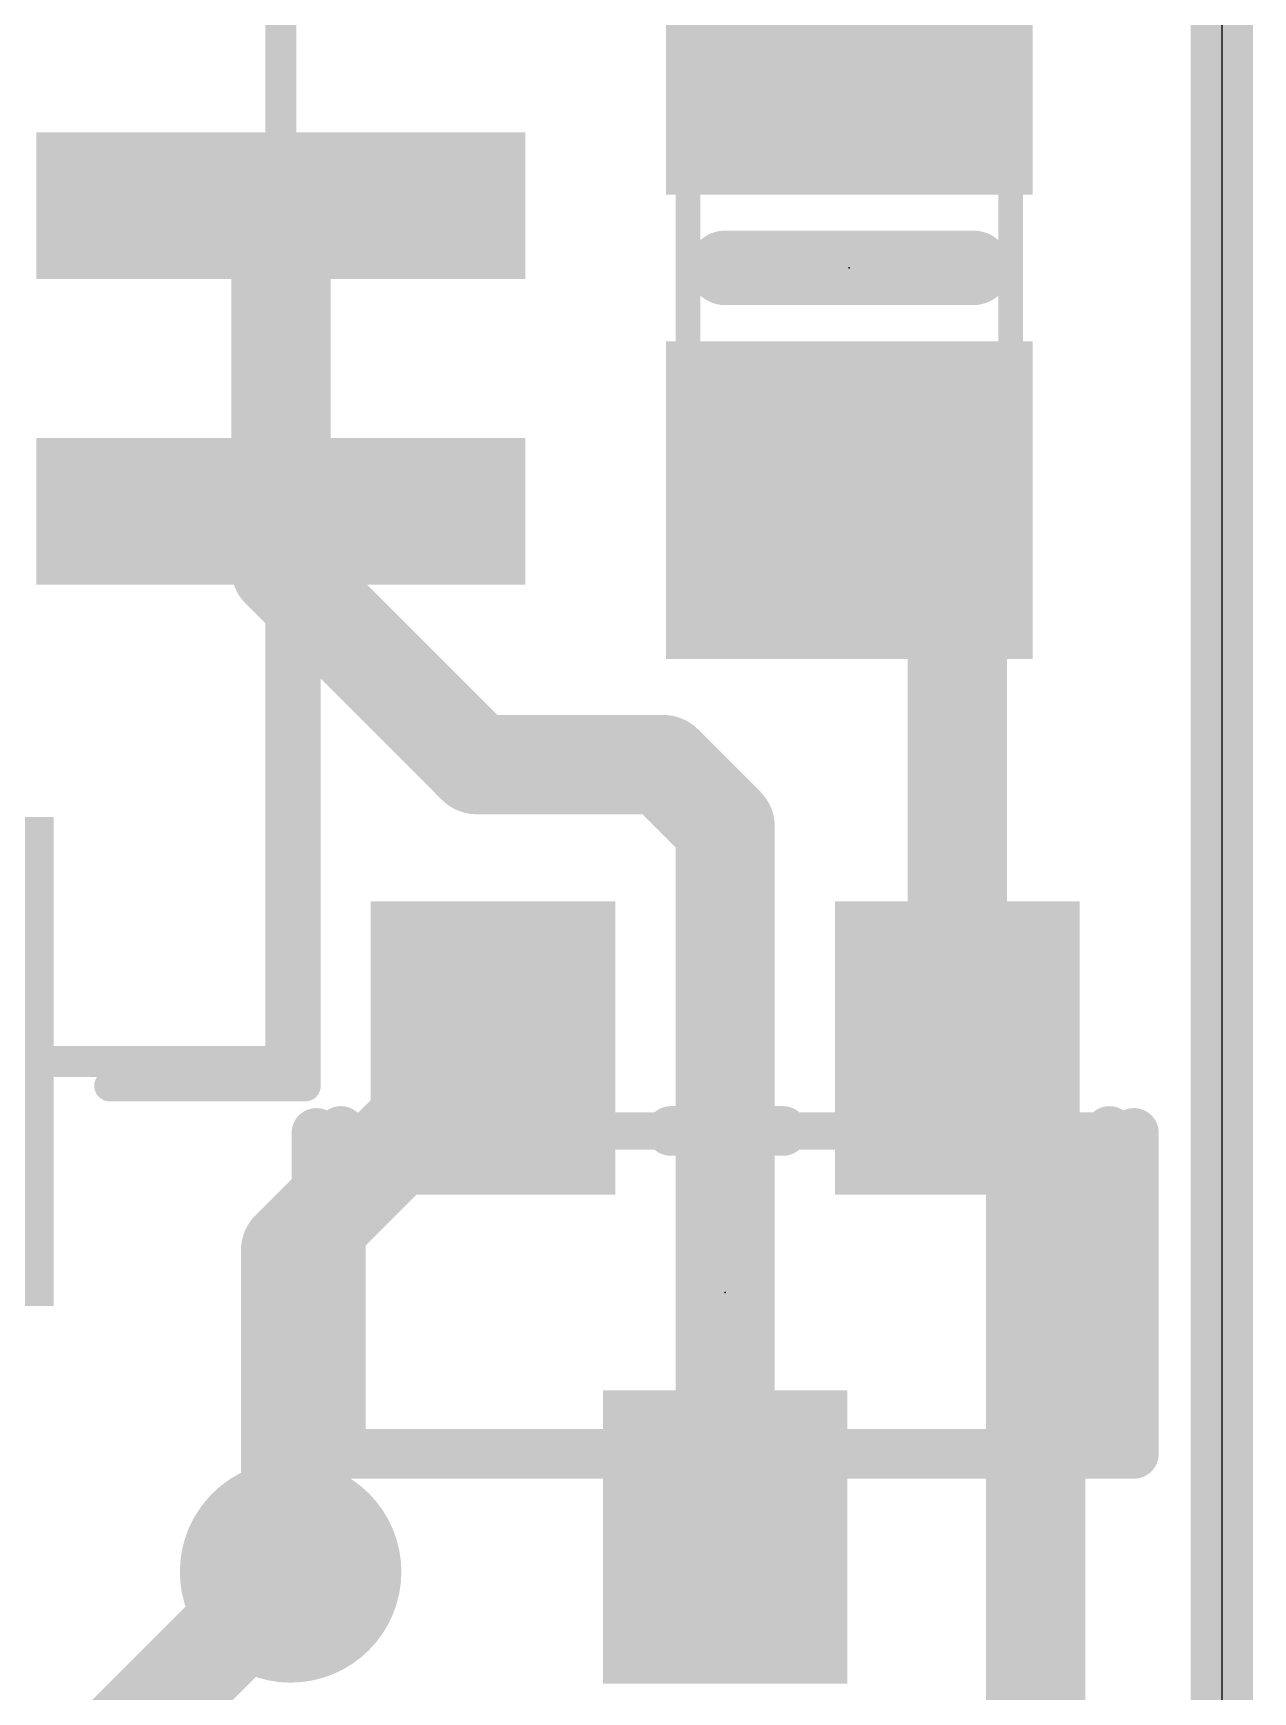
# Model space of a CAD drawing. Extents: x -6.8 to 18.4, y -5.3 to 26.1.
# Drawn here: x 7.84 to 12.83, y 4.34 to 11.12 of the extents above; entities that cross this region are included whole.
import ezdxf

# ---------------------------------------------------------------- set-up
doc = ezdxf.new("R2010")
doc.units = 0
for name, color, linetype in [('1', 12, 'CONTINUOUS'), ('16', 132, 'CONTINUOUS'), ('18', 110, 'CONTINUOUS'), ('20', 53, 'CONTINUOUS'), ('21', 40, 'CONTINUOUS'), ('23', 40, 'CONTINUOUS'), ('51', 253, 'CONTINUOUS')]:
    doc.layers.add(name, color=color, linetype=linetype)

# ---------------------------------------------------------------- blocks, each defined once
blk = doc.blocks.new('RECT')
blk.add_solid([(-0.5, -0.5), (0.5, -0.5), (-0.5, 0.5), (0.5, 0.5)])
blk = doc.blocks.new('ROUNDV')
at = {"const_width": 0.5}
blk.add_lwpolyline([(0, -0.25, 1), (0, 0.25, 1), (0, -0.25)], format="xyb", dxfattribs=at)

msp = doc.modelspace()

# ---------------------------------------------------------------- linework, layer by layer
at = {"layer": '1'}
for points, const_width in [([(12.7, 16.51), (12.7, 0)], 0.254), ([(8.85, 9.164), (8.85, 10.414)], 0.4064), ([(8.85, 9.164), (8.85, 8.93)], 0.4064), ([(11.176, 9.21), (11.618, 9.21)], 0.4064), ([(11.618, 9.21), (11.618, 6.969)], 0.4064), ([(8.85, 8.93), (9.652, 8.128)], 0.4064), ([(9.652, 8.128), (10.414, 8.128)], 0.4064), ([(10.414, 8.128), (10.668, 7.874)], 0.4064), ([(10.668, 7.874), (10.668, 4.969)], 0.4064), ([(9.718, 6.969), (8.89, 6.141)], 0.4064), ([(11.618, 6.969), (11.938, 6.522)], 0.4064), ([(11.938, 6.522), (11.938, 3.048)], 0.4064), ([(8.89, 6.141), (8.89, 4.826)], 0.4064)]:
    msp.add_lwpolyline(points, dxfattribs=dict(at, const_width=const_width))
at = {"layer": '1', "const_width": 0.2032}
for points in [[(8.9516, 10.414, 1), (8.7484, 10.414)], [(8.9516, 9.164, 1), (8.7484, 9.164)], [(11.176, 9.3116, 1), (11.176, 9.1084)], [(11.7196, 9.21, 1), (11.5164, 9.21)], [(11.618, 9.1084, 1), (11.618, 9.3116)], [(8.7484, 9.164, 1), (8.9516, 9.164)], [(8.9218, 9.0018, 1), (8.7782, 8.8582)], [(8.7484, 8.93, 1), (8.9516, 8.93)], [(9.652, 8.2296, 1), (9.652, 8.0264)], [(9.5802, 8.0562, 1), (9.7238, 8.1998)], [(10.4858, 8.1998, 1), (10.3422, 8.0562)], [(10.414, 8.0264, 1), (10.414, 8.2296)], [(10.7696, 7.874, 1), (10.5664, 7.874)], [(10.5962, 7.8022, 1), (10.7398, 7.9458)], [(9.7898, 6.8972, 1), (9.6462, 7.0408)], [(11.7006, 7.0281, 1), (11.5354, 6.9099)], [(11.5164, 6.969, 1), (11.7196, 6.969)], [(12.0396, 6.522, 1), (11.8364, 6.522)], [(11.8554, 6.4629, 1), (12.0206, 6.5811)], [(8.9916, 6.141, 1), (8.7884, 6.141)], [(8.8182, 6.2128, 1), (8.9618, 6.0692)], [(10.5664, 4.969, 1), (10.7696, 4.969)], [(8.7884, 4.826, 1), (8.9916, 4.826)]]:
    msp.add_lwpolyline(points, format="xyb", dxfattribs=at)
at = {"layer": '16', "const_width": 0.4064}
msp.add_lwpolyline([(8.89, 4.826), (8.128, 4.064)], dxfattribs=at)
at = {"layer": '16', "const_width": 0.2032}
msp.add_lwpolyline([(8.9618, 4.7542, 1), (8.8182, 4.8978)], format="xyb", dxfattribs=at)
at = {"layer": '20'}
msp.add_line((12.7, 16.51), (12.7, 2.54), dxfattribs=at)
at = {"layer": '21'}
for points, const_width in [([(10.668, 10.16), (11.684, 10.16)], 0.3048), ([(8.95, 8.614), (8.95, 6.814)], 0.127), ([(8.95, 6.814), (8.15, 6.814)], 0.127), ([(8.9956, 5.3086), (8.9956, 6.6214)], 0.2032), ([(10.4456, 6.6294), (10.9044, 6.6294)], 0.2032), ([(12.3404, 6.6214), (12.3404, 5.3086)], 0.2032), ([(9.9544, 5.3086), (8.9956, 5.3086)], 0.2032), ([(12.3404, 5.3086), (11.3816, 5.3086)], 0.2032)]:
    msp.add_lwpolyline(points, dxfattribs=dict(at, const_width=const_width))
for points, const_width in [([(10.668, 10.2362, 1), (10.668, 10.0838)], 0.1524), ([(11.684, 10.0838, 1), (11.684, 10.2362)], 0.1524), ([(8.9818, 8.614, 1), (8.9183, 8.614)], 0.0635), ([(8.15, 6.8457, 1), (8.15, 6.7823)], 0.0635), ([(8.95, 6.7823, 1), (8.95, 6.8457)], 0.0635), ([(8.9183, 6.814, 1), (8.9818, 6.814)], 0.0635), ([(9.0464, 6.6214, 1), (8.9448, 6.6214)], 0.1016), ([(10.4456, 6.6802, 1), (10.4456, 6.5786)], 0.1016), ([(10.9044, 6.5786, 1), (10.9044, 6.6802)], 0.1016), ([(12.3912, 6.6214, 1), (12.2896, 6.6214)], 0.1016), ([(8.9956, 5.3594, 1), (8.9956, 5.2578)], 0.1016), ([(9.9544, 5.2578, 1), (9.9544, 5.3594)], 0.1016), ([(11.3816, 5.3594, 1), (11.3816, 5.2578)], 0.1016), ([(12.3404, 5.2578, 1), (12.3404, 5.3594)], 0.1016), ([(8.9448, 5.3086, 1), (9.0464, 5.3086)], 0.1016), ([(12.2896, 5.3086, 1), (12.3912, 5.3086)], 0.1016)]:
    msp.add_lwpolyline(points, format="xyb", dxfattribs=dict(at, const_width=const_width))
at = {"layer": '23'}
for p in [(11.176, 10.16), (10.668, 5.969)]:
    msp.add_point(p, dxfattribs=at)
at = {"layer": '51'}
for points, const_width in [([(8.85, 13.914), (8.85, 6.914)], 0.127), ([(10.516, 9.779), (10.516, 10.541)], 0.1016), ([(11.836, 9.804), (11.836, 10.541)], 0.1016), ([(8.85, 6.914), (3.85, 6.914)], 0.127), ([(9.0956, 5.3086), (9.0956, 6.6294)], 0.2032), ([(12.2404, 6.6294), (12.2404, 5.3086)], 0.2032), ([(9.0956, 6.6294), (12.2404, 6.6294)], 0.1524), ([(12.2404, 5.3086), (9.0956, 5.3086)], 0.2032)]:
    msp.add_lwpolyline(points, dxfattribs=dict(at, const_width=const_width))
for points, const_width in [([(10.5414, 10.541, 1), (10.4906, 10.541)], 0.0508), ([(11.8614, 10.541, 1), (11.8106, 10.541)], 0.0508), ([(10.4906, 9.779, 1), (10.5414, 9.779)], 0.0508), ([(11.8106, 9.804, 1), (11.8614, 9.804)], 0.0508), ([(8.8182, 6.914, 1), (8.8818, 6.914)], 0.0635), ([(8.85, 6.8823, 1), (8.85, 6.9458)], 0.0635), ([(9.1464, 6.6294, 1), (9.0448, 6.6294)], 0.1016), ([(12.2912, 6.6294, 1), (12.1896, 6.6294)], 0.1016), ([(9.0956, 6.6675, 1), (9.0956, 6.5913)], 0.0762), ([(12.2404, 6.5913, 1), (12.2404, 6.6675)], 0.0762), ([(9.0956, 5.3594, 1), (9.0956, 5.2578)], 0.1016), ([(12.2404, 5.2578, 1), (12.2404, 5.3594)], 0.1016), ([(9.0448, 5.3086, 1), (9.1464, 5.3086)], 0.1016), ([(12.1896, 5.3086, 1), (12.2912, 5.3086)], 0.1016)]:
    msp.add_lwpolyline(points, format="xyb", dxfattribs=dict(at, const_width=const_width))

# ---------------------------------------------------------------- block references
at = {"layer": '1'}
for p, xscale, yscale, rotation in [((11.176, 11.11), 1.3, 1.5, 90), ((8.85, 10.414), 0.6, 2, 90), ((11.176, 9.21), 1.3, 1.5, 90), ((8.85, 9.164), 0.6, 2, 90), ((7.62, 6.914), 0.6, 2, 180)]:
    msp.add_blockref('RECT', p, dxfattribs=dict(at, xscale=xscale, yscale=yscale, rotation=rotation))
at = {"layer": '1', "yscale": 1.2, "rotation": 180}
for p in [(9.718, 6.969), (11.618, 6.969), (10.668, 4.969)]:
    msp.add_blockref('RECT', p, dxfattribs=at)
at = {"layer": '18', "xscale": 0.9064, "yscale": 0.9064}
msp.add_blockref('ROUNDV', (8.89, 4.826), dxfattribs=at)
msp.add_blockref('ROUNDV', (8.89, 4.826), dxfattribs=at)
at = {"layer": '51'}
for p, xscale, yscale, rotation in [((11.1749, 10.8907), 0.7501, 1.4501, 90), ((11.1749, 9.4428), 0.7501, 1.4501, 90), ((9.7282, 6.9723), 0.4572, 0.5842, 180), ((11.6078, 6.9723), 0.4572, 0.5842, 180), ((10.668, 4.9657), 0.4572, 0.5842, 180)]:
    msp.add_blockref('RECT', p, dxfattribs=dict(at, xscale=xscale, yscale=yscale, rotation=rotation))

doc.saveas('drawing.dxf')
